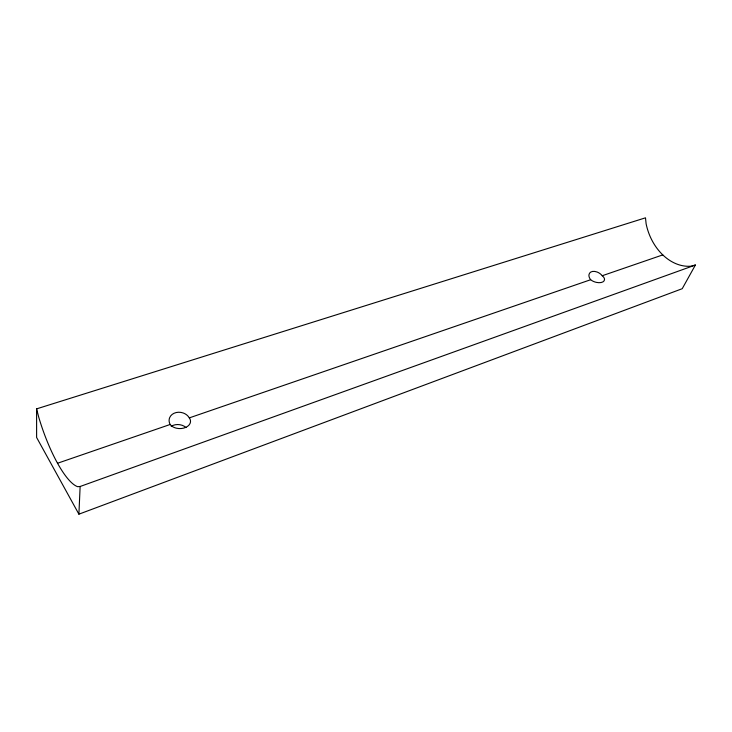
<?xml version="1.0" encoding="UTF-8"?>
<svg xmlns="http://www.w3.org/2000/svg" width="732" height="732" viewBox="0 0 732 732"><rect width="100%" height="100%" fill="white"/><g stroke="black" fill="none" stroke-linecap="round" stroke-linejoin="round"><path stroke-width="1.1" d="M78.9 514.175L80.136 486.487L695.4 265.021L682.224 288.701L78.9 514.175L36.618 437.48L36.6 408.868L645.496 217.825L646.118 223.8A48.303 36.701 73.1 0 0 690.788 266.201L695.4 265.021M57.526 463.255L170.172 424.478A10.879 7.412 0.4 0 0 176.485 428.211A10.687 7.283 0.4 0 0 190.036 423.508A10.879 7.421 0.4 0 0 189.295 417.89A10.843 8.949 11.2 0 0 183.21 412.985A10.641 8.784 11.3 0 0 169.687 417.588A10.843 8.949 11.3 0 0 170.172 424.478M189.295 417.89L590.66 279.725A8.363 4.538 16.8 0 0 596.324 282.36A8.217 4.456 16.8 0 0 604.522 279.514A8.363 4.538 16.8 0 0 602.235 275.735A8.336 5.481 32.5 0 0 597.138 272.039A8.18 5.38 32.5 0 0 588.949 274.829A8.336 5.481 32.5 0 0 590.66 279.725M602.235 275.735L662.78 254.901M80.136 486.487L77.656 486.679A70.245 18.721 71.5 0 1 38.695 417.039L36.6 408.868M171.178 426.326A10.605 8.125 4.9 0 1 186.056 427.543"/></g></svg>
